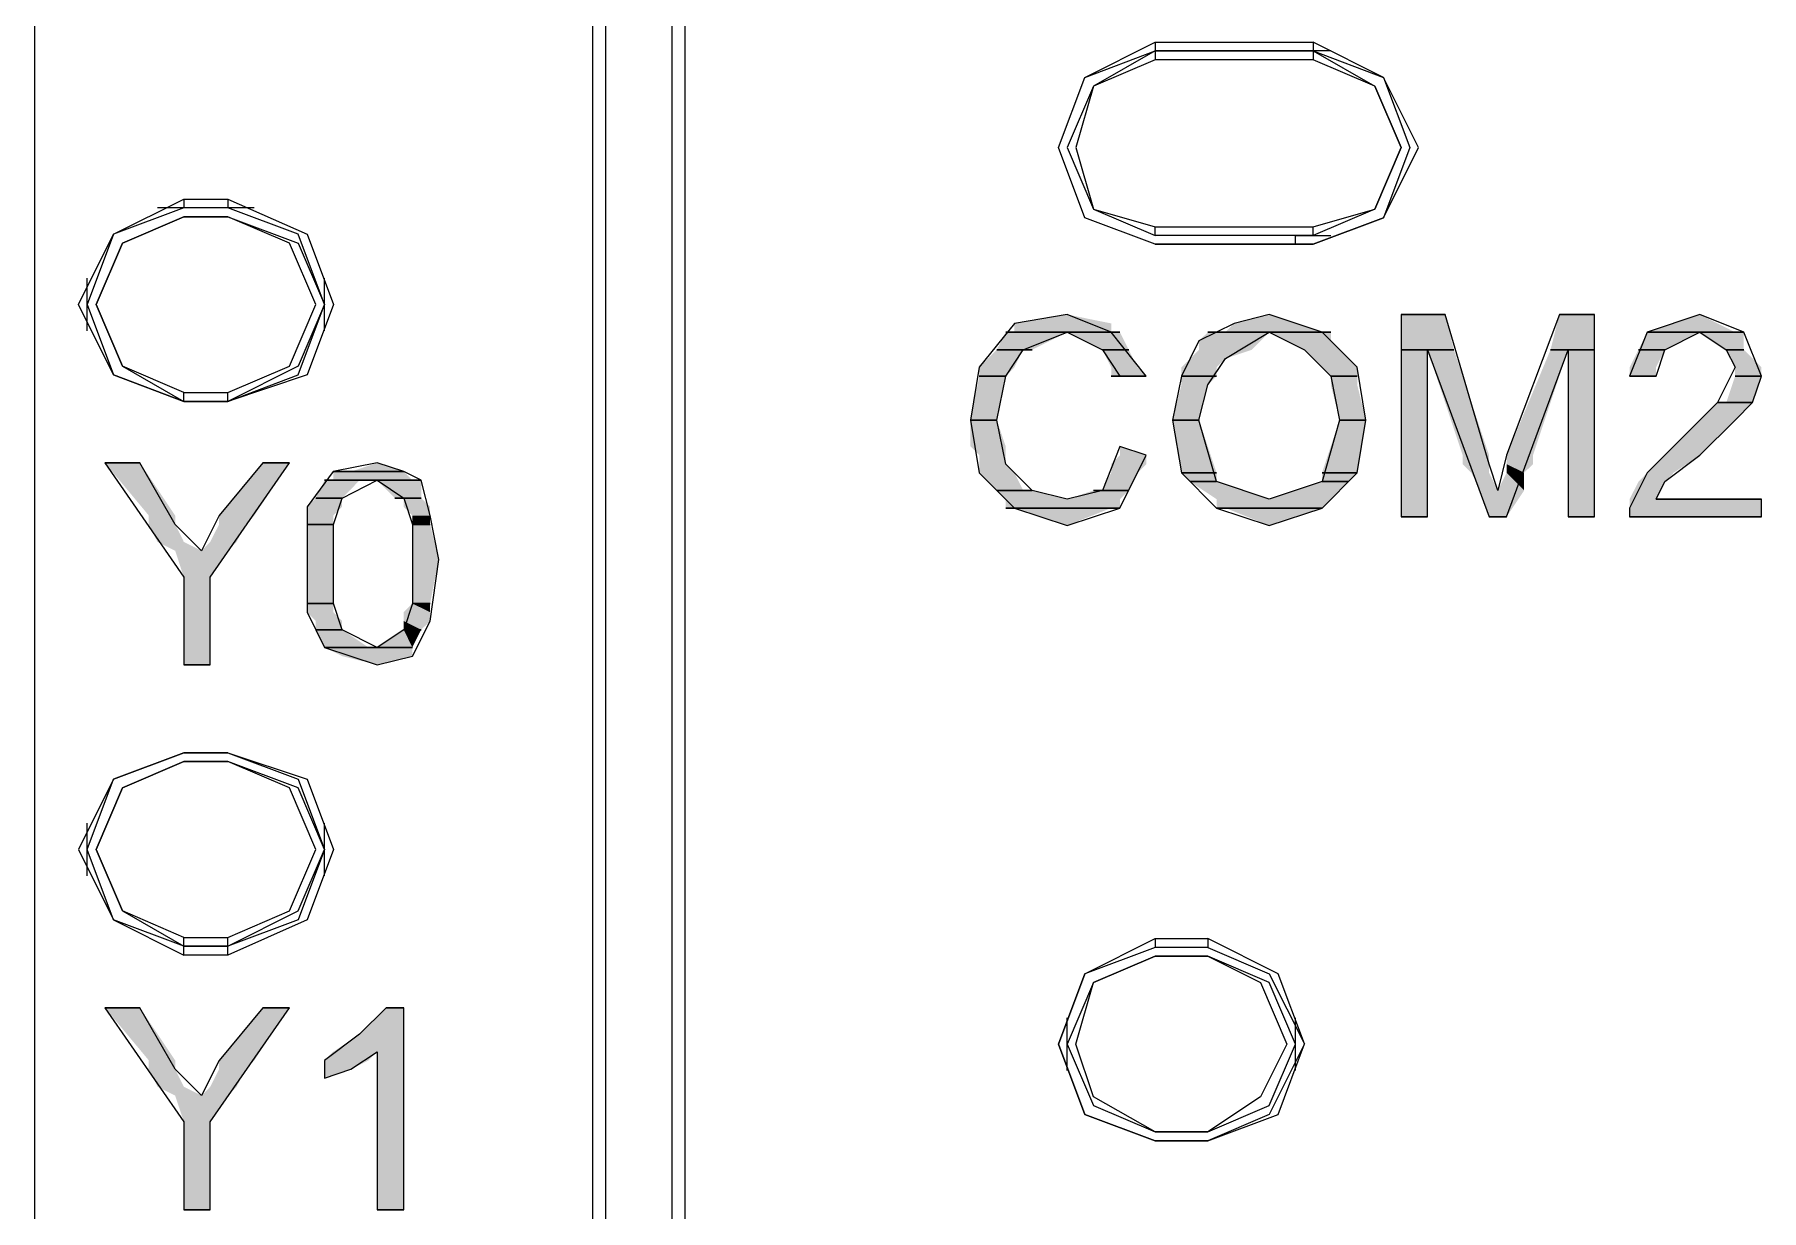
# Model space of a CAD drawing. Header units: millimetres. Extents: x -11 to 1219, y 0 to 1751.
# Drawn here: x 202.51 to 213.65, y 938.31 to 945.89 of the extents above; entities that cross this region are included whole.
import ezdxf

# ---------------------------------------------------------------- set-up
doc = ezdxf.new("R2010")
doc.units = ezdxf.units.MM
doc.header["$LTSCALE"] = 10
doc.layers.add('_MULTI_WIRE', color=9, linetype='CONTINUOUS')
doc.layers.add('PDF_Geometry', color=7, linetype='CONTINUOUS', true_color=0x151d1f)
doc.layers.add('PDF_Solid Fills', color=7, linetype='CONTINUOUS', true_color=0x070809)
doc.layers.get('_MULTI_WIRE').off()

# ---------------------------------------------------------------- blocks, each defined once
blk = doc.blocks.new('DVP-28SWS211R')
at = {"layer": 'PDF_Geometry', "color": 7, "lineweight": 9, "true_color": 0xffffff}
for p, q in [((0, 0), (0, -90.359)), ((45.208, -90.359), (45.208, 0)), ((-0.51, -0.453), (-0.51, -89.906)), ((45.718, -0.453), (45.718, -89.906)), ((41.525, -3.796), (41.525, -36.257)), ((2.663, -18.865), (3.116, -18.638)), ((2.663, -18.865), (3.116, -18.695)), ((3.116, -18.695), (2.719, -18.922)), ((3.116, -18.638), (3.116, -18.695)), ((3.116, -18.638), (4.136, -18.638)), ((3.116, -18.695), (3.116, -18.752)), ((4.136, -18.695), (3.116, -18.695)), ((3.116, -18.695), (4.136, -18.695)), ((4.022, -18.695), (4.022, -18.695)), ((4.249, -18.695), (4.022, -18.695)), ((4.136, -18.638), (4.136, -18.695)), ((4.589, -18.865), (4.136, -18.638)), ((4.136, -18.695), (4.136, -18.752)), ((4.136, -18.695), (4.532, -18.922)), ((4.136, -18.695), (4.589, -18.865)), ((3.116, -18.752), (2.719, -18.922)), ((4.136, -18.752), (3.116, -18.752)), ((4.532, -18.922), (4.136, -18.752)), ((2.493, -19.318), (2.663, -18.865)), ((2.493, -19.318), (2.663, -18.865)), ((2.719, -18.922), (2.549, -19.318)), ((2.719, -18.922), (2.606, -19.318)), ((4.532, -18.922), (4.702, -19.318)), ((4.702, -19.318), (4.532, -18.922)), ((4.589, -18.865), (4.759, -19.318)), ((4.815, -19.318), (4.589, -18.865)), ((2.663, -19.771), (2.493, -19.318)), ((2.663, -19.771), (2.493, -19.318)), ((2.549, -19.318), (2.719, -19.715)), ((2.606, -19.318), (2.719, -19.715)), ((4.702, -19.318), (4.532, -19.715)), ((4.532, -19.715), (4.702, -19.318)), ((4.759, -19.318), (4.589, -19.771)), ((4.589, -19.771), (4.815, -19.318)), ((3.116, -19.941), (2.663, -19.771)), ((3.116, -19.941), (2.663, -19.771)), ((2.719, -19.715), (3.116, -19.885)), ((2.719, -19.715), (3.116, -19.828)), ((4.532, -19.715), (4.136, -19.885)), ((4.136, -19.828), (4.532, -19.715)), ((4.589, -19.771), (4.136, -19.941)), ((4.136, -19.941), (4.589, -19.771)), ((3.116, -19.885), (3.116, -19.828)), ((3.116, -19.828), (4.136, -19.828)), ((4.136, -19.885), (3.116, -19.885)), ((4.022, -19.941), (4.022, -19.885)), ((4.022, -19.885), (4.249, -19.885)), ((4.136, -19.885), (4.136, -19.828)), ((42.035, -20.111), (42.488, -19.885)), ((42.488, -19.885), (42.488, -19.941)), ((42.488, -19.885), (42.772, -19.885)), ((42.772, -19.885), (42.772, -19.941)), ((42.772, -19.885), (43.282, -20.111)), ((3.116, -19.941), (3.116, -19.941)), ((4.136, -19.941), (3.116, -19.941)), ((3.116, -19.941), (4.136, -19.941)), ((4.136, -19.941), (4.136, -19.941)), ((42.488, -19.941), (42.035, -20.111)), ((42.092, -20.168), (42.488, -19.998)), ((42.488, -19.998), (42.092, -20.168)), ((42.942, -19.941), (42.318, -19.941)), ((42.772, -19.941), (42.488, -19.941)), ((42.488, -19.998), (42.488, -19.998)), ((42.488, -19.998), (42.772, -19.998)), ((42.772, -19.998), (42.488, -19.998)), ((43.225, -20.111), (42.772, -19.941)), ((42.772, -19.998), (42.772, -19.998)), ((42.772, -19.998), (43.225, -20.168)), ((43.168, -20.168), (42.772, -19.998)), ((41.809, -20.564), (42.035, -20.111)), ((42.035, -20.111), (41.865, -20.564)), ((43.395, -20.564), (43.225, -20.111)), ((43.282, -20.111), (43.452, -20.564)), ((41.922, -20.564), (42.092, -20.168)), ((42.092, -20.168), (41.922, -20.564)), ((43.338, -20.564), (43.168, -20.168)), ((43.225, -20.168), (43.395, -20.564)), ((2.209, -20.451), (1.983, -20.734)), ((2.549, -20.394), (2.209, -20.451)), ((2.833, -20.508), (2.549, -20.394)), ((3.626, -20.451), (3.399, -20.564)), ((3.852, -20.394), (3.626, -20.451)), ((4.192, -20.508), (3.852, -20.394)), ((4.702, -20.394), (4.985, -20.394)), ((4.985, -20.394), (4.702, -20.394)), ((4.985, -20.394), (4.702, -20.394)), ((4.702, -20.394), (4.702, -21.697)), ((5.269, -21.358), (4.985, -20.394)), ((5.722, -20.394), (5.382, -21.301)), ((5.722, -20.394), (5.948, -20.394)), ((5.948, -20.394), (5.722, -20.394)), ((5.948, -20.394), (5.722, -20.394)), ((5.948, -21.697), (5.948, -20.394)), ((6.628, -20.394), (6.288, -20.508)), ((6.911, -20.508), (6.628, -20.394)), ((41.865, -20.734), (41.865, -20.394)), ((43.395, -20.734), (43.395, -20.394)), ((2.209, -20.508), (2.153, -20.508)), ((2.153, -20.508), (2.889, -20.508)), ((2.889, -20.508), (2.209, -20.508)), ((2.209, -20.508), (2.889, -20.508)), ((2.889, -20.508), (2.209, -20.508)), ((2.266, -20.621), (2.549, -20.508)), ((2.549, -20.508), (2.776, -20.621)), ((3.059, -20.791), (2.833, -20.508)), ((3.399, -20.564), (3.286, -20.791)), ((3.569, -20.508), (3.456, -20.508)), ((3.456, -20.508), (4.249, -20.508)), ((4.249, -20.508), (3.569, -20.508)), ((3.569, -20.508), (4.249, -20.508)), ((4.249, -20.508), (3.569, -20.508)), ((3.569, -20.678), (3.852, -20.508)), ((3.852, -20.508), (4.079, -20.621)), ((4.419, -20.734), (4.192, -20.508)), ((6.288, -20.508), (6.175, -20.791)), ((6.288, -20.508), (6.911, -20.508)), ((6.911, -20.508), (6.288, -20.508)), ((6.288, -20.508), (6.911, -20.508)), ((6.911, -20.508), (6.288, -20.508)), ((6.288, -20.508), (6.911, -20.508)), ((6.911, -20.508), (6.288, -20.508)), ((6.288, -20.508), (6.911, -20.508)), ((6.911, -20.508), (6.288, -20.508)), ((6.402, -20.621), (6.628, -20.508)), ((6.628, -20.508), (6.798, -20.621)), ((7.025, -20.791), (6.911, -20.508)), ((42.035, -21.018), (41.809, -20.564)), ((41.865, -20.564), (42.035, -21.018)), ((42.092, -20.961), (41.922, -20.564)), ((41.922, -20.564), (42.092, -20.961)), ((43.168, -20.961), (43.338, -20.564)), ((43.395, -20.564), (43.225, -20.961)), ((43.225, -21.018), (43.395, -20.564)), ((43.452, -20.564), (43.282, -21.018)), ((2.096, -20.621), (2.266, -20.621)), ((2.266, -20.621), (2.096, -20.621)), ((2.096, -20.621), (2.323, -20.621)), ((2.266, -20.621), (2.096, -20.621)), ((2.153, -20.791), (2.266, -20.621)), ((2.323, -20.621), (2.266, -20.621)), ((2.776, -20.621), (2.946, -20.621)), ((2.946, -20.621), (2.776, -20.621)), ((2.776, -20.621), (2.946, -20.621)), ((2.946, -20.621), (2.776, -20.621)), ((2.776, -20.621), (2.889, -20.791)), ((3.456, -20.848), (3.569, -20.678)), ((4.079, -20.621), (4.249, -20.791)), ((4.702, -20.621), (4.872, -20.621)), ((4.872, -20.621), (4.702, -20.621)), ((4.702, -20.621), (4.872, -20.621)), ((4.872, -20.621), (4.702, -20.621)), ((4.872, -20.621), (5.042, -20.621)), ((5.042, -20.621), (4.872, -20.621)), ((4.872, -20.621), (5.042, -20.621)), ((5.042, -20.621), (4.872, -20.621)), ((4.872, -21.697), (4.872, -20.621)), ((4.872, -20.621), (5.269, -21.697)), ((5.382, -21.697), (5.778, -20.621)), ((5.665, -20.621), (5.948, -20.621)), ((5.948, -20.621), (5.665, -20.621)), ((5.665, -20.621), (5.948, -20.621)), ((5.948, -20.621), (5.665, -20.621)), ((5.778, -20.621), (5.778, -21.697)), ((6.232, -20.621), (6.402, -20.621)), ((6.402, -20.621), (6.232, -20.621)), ((6.232, -20.621), (6.402, -20.621)), ((6.402, -20.621), (6.232, -20.621)), ((6.345, -20.791), (6.402, -20.621)), ((6.798, -20.621), (6.911, -20.621)), ((6.911, -20.621), (6.798, -20.621)), ((6.798, -20.621), (6.911, -20.621)), ((6.911, -20.621), (6.798, -20.621)), ((6.798, -20.621), (6.855, -20.734)), ((1.983, -20.734), (1.926, -21.074)), ((1.983, -20.791), (2.153, -20.791)), ((2.153, -20.791), (1.983, -20.791)), ((1.983, -20.791), (2.153, -20.791)), ((2.153, -20.791), (1.983, -20.791)), ((1.983, -20.791), (2.153, -20.791)), ((2.153, -20.791), (1.983, -20.791)), ((1.983, -20.791), (2.153, -20.791)), ((2.153, -20.791), (1.983, -20.791)), ((2.096, -21.074), (2.153, -20.791)), ((2.833, -20.791), (2.889, -20.791)), ((2.889, -20.791), (2.833, -20.791)), ((2.833, -20.791), (3.059, -20.791)), ((2.889, -20.791), (2.833, -20.791)), ((3.059, -20.791), (2.889, -20.791)), ((2.889, -20.791), (2.889, -20.791)), ((2.889, -20.791), (2.889, -20.791)), ((2.889, -20.791), (3.059, -20.791)), ((3.286, -20.791), (3.229, -21.074)), ((3.286, -20.791), (3.512, -20.791)), ((3.512, -20.791), (3.286, -20.791)), ((3.286, -20.791), (3.512, -20.791)), ((3.512, -20.791), (3.286, -20.791)), ((4.249, -20.791), (4.419, -20.791)), ((4.419, -20.791), (4.249, -20.791)), ((4.249, -20.791), (4.419, -20.791)), ((4.419, -20.791), (4.249, -20.791)), ((4.249, -20.791), (4.305, -21.074)), ((4.475, -21.074), (4.419, -20.734)), ((6.175, -20.791), (6.345, -20.791)), ((6.345, -20.791), (6.175, -20.791)), ((6.175, -20.791), (6.345, -20.791)), ((6.345, -20.791), (6.175, -20.791)), ((6.175, -20.791), (6.345, -20.791)), ((6.345, -20.791), (6.175, -20.791)), ((6.175, -20.791), (6.345, -20.791)), ((6.855, -20.734), (6.741, -20.961)), ((6.855, -20.791), (7.025, -20.791)), ((7.025, -20.791), (6.855, -20.791)), ((6.855, -20.791), (7.025, -20.791)), ((7.025, -20.791), (6.855, -20.791)), ((6.855, -20.791), (7.025, -20.791)), ((7.025, -20.791), (6.855, -20.791)), ((6.855, -20.791), (7.025, -20.791)), ((7.025, -20.791), (6.855, -20.791)), ((6.968, -20.961), (7.025, -20.791)), ((3.399, -21.074), (3.456, -20.848)), ((6.741, -20.961), (6.458, -21.244)), ((6.798, -20.961), (6.741, -20.961)), ((6.741, -20.961), (6.968, -20.961)), ((6.968, -20.961), (6.798, -20.961)), ((6.798, -20.961), (6.968, -20.961)), ((6.968, -20.961), (6.798, -20.961)), ((6.855, -21.074), (6.968, -20.961)), ((42.488, -21.188), (42.035, -21.018)), ((42.035, -21.018), (42.488, -21.188)), ((42.488, -21.131), (42.092, -20.961)), ((42.092, -20.961), (42.488, -21.188)), ((43.225, -20.961), (42.772, -21.188)), ((42.772, -21.131), (43.168, -20.961)), ((43.282, -21.018), (42.772, -21.188)), ((42.772, -21.188), (43.225, -21.018)), ((1.926, -21.074), (2.096, -21.074)), ((2.096, -21.074), (1.926, -21.074)), ((1.926, -21.074), (2.096, -21.074)), ((2.096, -21.074), (1.926, -21.074)), ((1.926, -21.074), (1.983, -21.414)), ((2.153, -21.358), (2.096, -21.074)), ((3.229, -21.074), (3.399, -21.074)), ((3.399, -21.074), (3.229, -21.074)), ((3.229, -21.074), (3.399, -21.074)), ((3.399, -21.074), (3.229, -21.074)), ((3.229, -21.074), (3.399, -21.074)), ((3.399, -21.074), (3.229, -21.074)), ((3.229, -21.074), (3.399, -21.074)), ((3.399, -21.074), (3.229, -21.074)), ((3.229, -21.074), (3.399, -21.074)), ((3.399, -21.074), (3.229, -21.074)), ((3.229, -21.074), (3.399, -21.074)), ((3.399, -21.074), (3.229, -21.074)), ((3.229, -21.074), (3.286, -21.414)), ((3.512, -21.471), (3.399, -21.074)), ((4.305, -21.074), (4.192, -21.471)), ((4.305, -21.074), (4.475, -21.074)), ((4.475, -21.074), (4.305, -21.074)), ((4.305, -21.074), (4.475, -21.074)), ((4.475, -21.074), (4.305, -21.074)), ((4.305, -21.074), (4.475, -21.074)), ((4.475, -21.074), (4.305, -21.074)), ((4.305, -21.074), (4.475, -21.074)), ((4.475, -21.074), (4.305, -21.074)), ((4.305, -21.074), (4.475, -21.074)), ((4.475, -21.074), (4.305, -21.074)), ((4.305, -21.074), (4.475, -21.074)), ((4.475, -21.074), (4.305, -21.074)), ((4.419, -21.414), (4.475, -21.074)), ((6.628, -21.301), (6.855, -21.074)), ((42.488, -21.188), (42.488, -21.131)), ((42.488, -21.131), (42.772, -21.131)), ((42.772, -21.188), (42.772, -21.131)), ((2.889, -21.244), (2.776, -21.528)), ((3.059, -21.301), (2.889, -21.244)), ((6.458, -21.244), (6.288, -21.414)), ((42.772, -21.188), (42.488, -21.188)), ((42.488, -21.188), (42.772, -21.188)), ((42.772, -21.188), (42.488, -21.188)), ((42.488, -21.188), (42.488, -21.188)), ((42.772, -21.188), (42.772, -21.188)), ((2.323, -21.528), (2.153, -21.358)), ((2.889, -21.641), (3.059, -21.301)), ((5.325, -21.528), (5.269, -21.358)), ((5.382, -21.301), (5.325, -21.528)), ((6.402, -21.471), (6.628, -21.301)), ((1.983, -21.414), (2.209, -21.641)), ((3.286, -21.414), (3.512, -21.414)), ((3.512, -21.414), (3.286, -21.414)), ((3.286, -21.414), (3.512, -21.414)), ((3.512, -21.414), (3.286, -21.414)), ((3.286, -21.414), (3.512, -21.641)), ((3.342, -21.471), (3.512, -21.471)), ((3.512, -21.471), (3.342, -21.471)), ((3.342, -21.471), (3.512, -21.471)), ((3.512, -21.471), (3.342, -21.471)), ((3.852, -21.584), (3.512, -21.471)), ((4.192, -21.471), (3.852, -21.584)), ((4.192, -21.414), (4.419, -21.414)), ((4.419, -21.414), (4.192, -21.414)), ((4.192, -21.414), (4.419, -21.414)), ((4.419, -21.414), (4.192, -21.414)), ((4.192, -21.641), (4.419, -21.414)), ((4.192, -21.471), (4.362, -21.471)), ((4.362, -21.471), (4.192, -21.471)), ((4.192, -21.471), (4.362, -21.471)), ((4.362, -21.471), (4.192, -21.471)), ((6.288, -21.414), (6.175, -21.641)), ((6.345, -21.584), (6.402, -21.471)), ((2.096, -21.528), (2.323, -21.528)), ((2.323, -21.528), (2.096, -21.528)), ((2.096, -21.528), (2.323, -21.528)), ((2.323, -21.528), (2.096, -21.528)), ((2.549, -21.584), (2.323, -21.528)), ((2.776, -21.528), (2.549, -21.584)), ((2.776, -21.528), (2.719, -21.528)), ((2.719, -21.528), (2.946, -21.528)), ((2.946, -21.528), (2.776, -21.528)), ((2.776, -21.528), (2.946, -21.528)), ((2.946, -21.528), (2.776, -21.528)), ((6.345, -21.584), (7.025, -21.584)), ((7.025, -21.584), (6.345, -21.584)), ((7.025, -21.584), (6.345, -21.584)), ((7.025, -21.697), (7.025, -21.584)), ((41.979, -21.584), (42.205, -21.584)), ((42.205, -21.584), (41.979, -21.584)), ((42.205, -21.584), (41.979, -21.584)), ((41.979, -21.584), (42.488, -22.321)), ((42.432, -21.981), (42.205, -21.584)), ((42.658, -22.321), (43.168, -21.584)), ((42.998, -21.584), (42.715, -21.924)), ((42.998, -21.584), (43.168, -21.584)), ((43.168, -21.584), (42.998, -21.584)), ((43.168, -21.584), (42.998, -21.584)), ((43.735, -21.584), (43.451, -21.641)), ((43.905, -21.641), (43.735, -21.584)), ((2.153, -21.641), (2.833, -21.641)), ((2.833, -21.641), (2.153, -21.641)), ((2.153, -21.641), (2.889, -21.641)), ((2.833, -21.641), (2.153, -21.641)), ((2.209, -21.641), (2.549, -21.754)), ((2.549, -21.754), (2.889, -21.641)), ((2.889, -21.641), (2.833, -21.641)), ((3.512, -21.641), (4.192, -21.641)), ((4.192, -21.641), (3.512, -21.641)), ((3.512, -21.641), (4.192, -21.641)), ((4.192, -21.641), (3.512, -21.641)), ((3.512, -21.641), (3.852, -21.754)), ((3.852, -21.754), (4.192, -21.641)), ((4.702, -21.697), (4.872, -21.697)), ((4.872, -21.697), (4.702, -21.697)), ((4.702, -21.697), (4.872, -21.697)), ((5.269, -21.697), (5.382, -21.697)), ((5.382, -21.697), (5.269, -21.697)), ((5.269, -21.697), (5.382, -21.697)), ((5.778, -21.697), (5.948, -21.697)), ((5.948, -21.697), (5.778, -21.697)), ((5.778, -21.697), (5.948, -21.697)), ((6.175, -21.641), (6.175, -21.697)), ((6.175, -21.697), (7.025, -21.697)), ((7.025, -21.697), (6.175, -21.697)), ((6.175, -21.697), (7.025, -21.697)), ((43.451, -21.641), (43.282, -21.867)), ((43.451, -21.697), (43.395, -21.697)), ((43.395, -21.697), (43.621, -21.697)), ((43.621, -21.697), (43.451, -21.697)), ((43.451, -21.697), (43.735, -21.697)), ((43.621, -21.697), (43.451, -21.697)), ((43.565, -21.641), (43.452, -21.641)), ((43.452, -21.641), (43.905, -21.641)), ((43.508, -21.811), (43.735, -21.697)), ((43.905, -21.641), (43.565, -21.641)), ((43.565, -21.641), (43.905, -21.641)), ((43.905, -21.641), (43.565, -21.641)), ((43.735, -21.697), (43.621, -21.697)), ((43.735, -21.697), (44.018, -21.697)), ((44.018, -21.697), (43.735, -21.697)), ((43.735, -21.697), (44.018, -21.697)), ((44.018, -21.697), (43.735, -21.697)), ((43.735, -21.697), (43.905, -21.811)), ((44.018, -21.697), (43.905, -21.641)), ((44.075, -21.924), (44.018, -21.697)), ((43.338, -21.811), (43.508, -21.811)), ((43.508, -21.811), (43.338, -21.811)), ((43.338, -21.811), (43.508, -21.811)), ((43.508, -21.811), (43.338, -21.811)), ((43.452, -21.981), (43.508, -21.811)), ((43.848, -21.811), (44.018, -21.811)), ((44.018, -21.811), (43.848, -21.811)), ((43.848, -21.811), (44.018, -21.811)), ((44.018, -21.811), (43.848, -21.811)), ((43.905, -21.811), (43.961, -21.981)), ((42.715, -21.924), (42.602, -22.151)), ((43.282, -21.867), (43.282, -22.207)), ((44.131, -22.207), (44.075, -21.924)), ((42.602, -22.151), (42.432, -21.981)), ((43.282, -21.981), (43.451, -21.981)), ((43.451, -21.981), (43.282, -21.981)), ((43.282, -21.981), (43.451, -21.981)), ((43.451, -21.981), (43.282, -21.981)), ((43.452, -22.207), (43.452, -21.981)), ((43.961, -21.981), (44.075, -21.981)), ((44.075, -21.981), (43.961, -21.981)), ((43.961, -21.981), (44.075, -21.981)), ((44.075, -21.981), (43.961, -21.981)), ((43.961, -21.981), (43.961, -22.207)), ((43.282, -22.207), (43.282, -22.547)), ((43.452, -22.491), (43.452, -22.207)), ((43.961, -22.207), (43.961, -22.491)), ((44.075, -22.604), (44.131, -22.207)), ((42.488, -22.321), (42.488, -22.887)), ((42.658, -22.887), (42.658, -22.321)), ((43.282, -22.491), (43.451, -22.491)), ((43.451, -22.491), (43.282, -22.491)), ((43.282, -22.491), (43.451, -22.491)), ((43.451, -22.491), (43.282, -22.491)), ((43.282, -22.547), (43.395, -22.774)), ((43.508, -22.661), (43.452, -22.491)), ((43.961, -22.491), (43.905, -22.661)), ((43.961, -22.491), (44.075, -22.491)), ((44.075, -22.491), (43.961, -22.491)), ((43.961, -22.491), (44.075, -22.491)), ((44.075, -22.491), (43.961, -22.491)), ((43.338, -22.66), (43.508, -22.66)), ((43.508, -22.66), (43.338, -22.66)), ((43.338, -22.66), (43.508, -22.66)), ((43.508, -22.66), (43.338, -22.66)), ((43.735, -22.774), (43.508, -22.661)), ((43.905, -22.661), (43.735, -22.774)), ((43.905, -22.66), (44.018, -22.66)), ((44.018, -22.66), (43.905, -22.66)), ((43.905, -22.66), (44.018, -22.66)), ((44.018, -22.66), (43.905, -22.66)), ((43.961, -22.83), (44.075, -22.604)), ((43.395, -22.774), (43.735, -22.774)), ((43.735, -22.774), (43.395, -22.774)), ((43.395, -22.774), (43.735, -22.774)), ((43.735, -22.774), (43.395, -22.774)), ((43.395, -22.774), (43.735, -22.887)), ((43.735, -22.774), (43.961, -22.774)), ((43.961, -22.774), (43.735, -22.774)), ((43.735, -22.774), (43.961, -22.774)), ((43.961, -22.774), (43.735, -22.774)), ((42.488, -22.887), (42.658, -22.887)), ((42.658, -22.887), (42.488, -22.887)), ((42.488, -22.887), (42.658, -22.887)), ((43.735, -22.887), (43.961, -22.83)), ((42.035, -23.624), (42.488, -23.454)), ((42.488, -23.454), (42.035, -23.624)), ((42.488, -23.454), (42.488, -23.454)), ((42.488, -23.454), (42.772, -23.454)), ((42.772, -23.454), (42.488, -23.454)), ((42.772, -23.454), (42.772, -23.454)), ((42.772, -23.454), (43.225, -23.624)), ((42.772, -23.454), (43.282, -23.624)), ((42.092, -23.68), (42.488, -23.51)), ((42.488, -23.51), (42.092, -23.68)), ((42.488, -23.51), (42.488, -23.51)), ((42.488, -23.51), (42.772, -23.51)), ((42.772, -23.51), (42.488, -23.51)), ((42.772, -23.51), (42.772, -23.51)), ((43.225, -23.68), (42.772, -23.51)), ((43.168, -23.68), (42.772, -23.51)), ((42.035, -23.624), (41.809, -24.077)), ((41.865, -24.077), (42.035, -23.624)), ((41.922, -24.077), (42.092, -23.68)), ((42.092, -23.68), (41.922, -24.077)), ((43.338, -24.077), (43.168, -23.68)), ((43.225, -23.624), (43.395, -24.077)), ((43.395, -24.077), (43.225, -23.68)), ((43.282, -23.624), (43.452, -24.077)), ((41.865, -24.247), (41.865, -23.907)), ((43.395, -24.247), (43.395, -23.907)), ((41.809, -24.077), (42.035, -24.53)), ((42.035, -24.53), (41.865, -24.077)), ((42.092, -24.473), (41.922, -24.077)), ((41.922, -24.077), (42.092, -24.473)), ((43.168, -24.473), (43.338, -24.077)), ((43.395, -24.077), (43.225, -24.53)), ((43.225, -24.473), (43.395, -24.077)), ((43.452, -24.077), (43.282, -24.53)), ((2.663, -24.643), (3.116, -24.417)), ((3.116, -24.473), (2.663, -24.643)), ((3.116, -24.417), (3.116, -24.473)), ((3.116, -24.417), (3.456, -24.417)), ((3.456, -24.473), (3.116, -24.473)), ((3.456, -24.417), (3.456, -24.473)), ((3.909, -24.643), (3.456, -24.417)), ((3.456, -24.473), (3.852, -24.643)), ((42.488, -24.643), (42.092, -24.473)), ((42.092, -24.473), (42.488, -24.7)), ((42.772, -24.7), (43.225, -24.473)), ((42.772, -24.643), (43.168, -24.473)), ((2.719, -24.7), (3.116, -24.53)), ((3.116, -24.53), (2.719, -24.7)), ((3.116, -24.53), (3.116, -24.53)), ((3.116, -24.53), (3.456, -24.53)), ((3.456, -24.53), (3.116, -24.53)), ((3.456, -24.53), (3.456, -24.53)), ((3.456, -24.53), (3.796, -24.7)), ((3.852, -24.7), (3.456, -24.53)), ((42.488, -24.7), (42.035, -24.53)), ((42.035, -24.53), (42.488, -24.757)), ((43.225, -24.53), (42.772, -24.7)), ((43.282, -24.53), (42.772, -24.757)), ((2.493, -25.097), (2.663, -24.643)), ((2.663, -24.643), (2.493, -25.097)), ((2.719, -24.7), (2.549, -25.097)), ((2.606, -25.097), (2.719, -24.7)), ((3.796, -24.7), (3.966, -25.097)), ((3.852, -24.643), (4.079, -25.096)), ((4.022, -25.097), (3.852, -24.7)), ((4.079, -25.096), (3.909, -24.643)), ((42.488, -24.7), (42.488, -24.643)), ((42.488, -24.643), (42.772, -24.643)), ((42.488, -24.7), (42.772, -24.7)), ((42.772, -24.7), (42.488, -24.7)), ((42.488, -24.757), (42.488, -24.7)), ((42.772, -24.7), (42.772, -24.643)), ((42.772, -24.757), (42.772, -24.7)), ((42.772, -24.757), (42.488, -24.757)), ((2.549, -25.266), (2.549, -24.927)), ((4.022, -25.266), (4.022, -24.927)), ((2.663, -25.55), (2.493, -25.097)), ((2.493, -25.097), (2.663, -25.55)), ((2.549, -25.097), (2.719, -25.493)), ((2.719, -25.436), (2.606, -25.097)), ((3.966, -25.097), (3.796, -25.436)), ((4.079, -25.096), (3.852, -25.55)), ((3.852, -25.493), (4.022, -25.097)), ((3.909, -25.55), (4.079, -25.096)), ((41.979, -25.097), (42.205, -25.097)), ((42.205, -25.097), (41.979, -25.097)), ((42.205, -25.097), (41.979, -25.097)), ((41.979, -25.097), (42.488, -25.833)), ((42.432, -25.493), (42.205, -25.097)), ((42.658, -25.833), (43.168, -25.097)), ((42.998, -25.097), (42.715, -25.436)), ((42.998, -25.097), (43.168, -25.097)), ((43.168, -25.097), (42.998, -25.097)), ((43.168, -25.097), (42.998, -25.097)), ((43.791, -25.097), (43.621, -25.266)), ((43.791, -25.097), (43.905, -25.097)), ((43.905, -25.097), (43.791, -25.097)), ((43.905, -25.097), (43.791, -25.097)), ((43.905, -26.399), (43.905, -25.097)), ((43.621, -25.266), (43.395, -25.436)), ((43.565, -25.493), (43.735, -25.38)), ((43.735, -25.38), (43.735, -26.399)), ((3.116, -25.663), (2.719, -25.436)), ((3.796, -25.436), (3.456, -25.663)), ((42.715, -25.436), (42.602, -25.663)), ((43.395, -25.436), (43.395, -25.55)), ((3.116, -25.72), (2.663, -25.55)), ((2.663, -25.55), (3.116, -25.72)), ((2.719, -25.493), (3.116, -25.663)), ((3.456, -25.663), (3.852, -25.493)), ((3.852, -25.55), (3.456, -25.72)), ((3.456, -25.72), (3.909, -25.55)), ((42.602, -25.663), (42.432, -25.493)), ((43.395, -25.55), (43.565, -25.493)), ((3.116, -25.663), (3.116, -25.663)), ((3.456, -25.663), (3.116, -25.663)), ((3.116, -25.663), (3.456, -25.663)), ((3.456, -25.663), (3.456, -25.663)), ((3.116, -25.72), (3.116, -25.72)), ((3.456, -25.72), (3.116, -25.72)), ((3.116, -25.72), (3.456, -25.72)), ((3.456, -25.72), (3.456, -25.72)), ((42.488, -25.833), (42.488, -26.399)), ((42.658, -26.399), (42.658, -25.833)), ((42.488, -26.399), (42.658, -26.399)), ((42.658, -26.399), (42.488, -26.399)), ((42.488, -26.399), (42.658, -26.399)), ((43.735, -26.399), (43.905, -26.399)), ((43.905, -26.399), (43.735, -26.399)), ((43.735, -26.399), (43.905, -26.399))]:
    blk.add_line(p, q, dxfattribs=at)
at = {"layer": 'PDF_Solid Fills', "color": 7, "lineweight": 9, "true_color": 0xffffff, "transparency": 33554559}
for points in [[(2.549, -20.394), (2.209, -20.451), (2.833, -20.451)], [(2.209, -20.451), (2.209, -20.508), (2.833, -20.508)], [(2.209, -20.451), (2.833, -20.451), (2.833, -20.508)], [(3.626, -20.451), (3.569, -20.508), (4.192, -20.508)], [(3.852, -20.394), (3.626, -20.451), (4.022, -20.451)], [(3.626, -20.451), (4.022, -20.451), (4.192, -20.508)], [(4.702, -20.394), (4.702, -20.621), (5.042, -20.621)], [(4.702, -20.394), (4.985, -20.394), (5.042, -20.621)], [(5.722, -20.394), (5.665, -20.621), (5.948, -20.621)], [(5.722, -20.394), (5.948, -20.394), (5.948, -20.621)], [(6.628, -20.394), (6.288, -20.508), (6.855, -20.508)], [(2.153, -20.508), (2.096, -20.621), (2.323, -20.621)], [(2.153, -20.508), (2.549, -20.508), (2.323, -20.621)], [(2.549, -20.508), (2.776, -20.621), (2.946, -20.621)], [(2.549, -20.508), (2.889, -20.508), (2.946, -20.621)], [(3.456, -20.508), (3.399, -20.564), (3.796, -20.564)], [(3.399, -20.564), (3.399, -20.621), (3.739, -20.621)], [(3.399, -20.564), (3.796, -20.564), (3.739, -20.621)], [(3.456, -20.508), (3.852, -20.508), (3.796, -20.564)], [(3.852, -20.508), (3.966, -20.564), (4.249, -20.564)], [(3.852, -20.508), (4.249, -20.508), (4.249, -20.564)], [(3.966, -20.564), (4.079, -20.621), (4.305, -20.621)], [(3.966, -20.564), (4.249, -20.564), (4.305, -20.621)], [(6.288, -20.508), (6.232, -20.621), (6.402, -20.621)], [(6.288, -20.508), (6.628, -20.508), (6.402, -20.621)], [(6.628, -20.508), (6.798, -20.621), (6.911, -20.621)], [(6.628, -20.508), (6.911, -20.508), (6.911, -20.621)], [(2.096, -20.621), (1.983, -20.734), (2.209, -20.734)], [(2.096, -20.621), (2.266, -20.621), (2.209, -20.734)], [(2.776, -20.621), (2.833, -20.734), (3.003, -20.734)], [(2.776, -20.621), (2.946, -20.621), (3.003, -20.734)], [(3.342, -20.678), (3.286, -20.734), (3.512, -20.734)], [(3.399, -20.621), (3.342, -20.678), (3.569, -20.678)], [(3.342, -20.678), (3.569, -20.678), (3.512, -20.734)], [(3.399, -20.621), (3.739, -20.621), (3.569, -20.678)], [(4.079, -20.621), (4.136, -20.678), (4.362, -20.678)], [(4.079, -20.621), (4.305, -20.621), (4.362, -20.678)], [(4.136, -20.678), (4.192, -20.734), (4.419, -20.734)], [(4.136, -20.678), (4.362, -20.678), (4.419, -20.734)], [(4.702, -20.621), (4.702, -21.301), (4.872, -21.301)], [(4.702, -20.621), (4.872, -20.621), (4.872, -21.301)], [(4.872, -20.621), (5.099, -21.301), (5.269, -21.301)], [(4.872, -20.621), (5.042, -20.621), (5.269, -21.301)], [(5.665, -20.621), (5.382, -21.301), (5.552, -21.301)], [(5.665, -20.621), (5.778, -20.621), (5.552, -21.301)], [(5.778, -20.621), (5.778, -21.301), (5.948, -21.301)], [(5.778, -20.621), (5.948, -20.621), (5.948, -21.301)], [(6.232, -20.621), (6.175, -20.734), (6.345, -20.734)], [(6.232, -20.621), (6.402, -20.621), (6.345, -20.734)], [(6.798, -20.621), (6.855, -20.734), (7.025, -20.734)], [(6.798, -20.621), (6.911, -20.621), (7.025, -20.734)], [(1.983, -20.791), (1.926, -21.074), (2.096, -21.074)], [(1.983, -20.734), (1.983, -20.791), (2.153, -20.791)], [(1.983, -20.734), (2.209, -20.734), (2.153, -20.791)], [(1.983, -20.791), (2.153, -20.791), (2.096, -21.074)], [(2.833, -20.734), (2.833, -20.791), (3.059, -20.791)], [(2.833, -20.734), (3.003, -20.734), (3.059, -20.791)], [(3.286, -20.734), (3.286, -20.791), (3.512, -20.791)], [(3.286, -20.734), (3.512, -20.734), (3.512, -20.791)], [(3.286, -20.791), (3.286, -20.848), (3.456, -20.848)], [(3.286, -20.791), (3.512, -20.791), (3.456, -20.848)], [(4.192, -20.734), (4.249, -20.791), (4.419, -20.791)], [(4.192, -20.734), (4.419, -20.734), (4.419, -20.791)], [(4.249, -20.791), (4.249, -20.848), (4.419, -20.848)], [(4.249, -20.791), (4.419, -20.791), (4.419, -20.848)], [(6.175, -20.734), (6.175, -20.791), (6.345, -20.791)], [(6.175, -20.734), (6.345, -20.734), (6.345, -20.791)], [(6.855, -20.791), (6.798, -20.961), (6.968, -20.961)], [(6.855, -20.734), (6.855, -20.791), (7.025, -20.791)], [(6.855, -20.734), (7.025, -20.734), (7.025, -20.791)], [(6.855, -20.791), (7.025, -20.791), (6.968, -20.961)], [(3.286, -20.848), (3.229, -21.074), (3.399, -21.074)], [(3.286, -20.848), (3.456, -20.848), (3.399, -21.074)], [(4.249, -20.848), (4.305, -21.074), (4.475, -21.074)], [(4.249, -20.848), (4.419, -20.848), (4.475, -21.074)], [(6.741, -20.961), (6.628, -21.074), (6.855, -21.074)], [(6.741, -20.961), (6.968, -20.961), (6.855, -21.074)], [(1.926, -21.074), (1.926, -21.244), (2.153, -21.244)], [(1.926, -21.074), (2.096, -21.074), (2.153, -21.244)], [(3.229, -21.074), (3.286, -21.414), (3.512, -21.414)], [(3.229, -21.074), (3.399, -21.074), (3.512, -21.414)], [(4.305, -21.074), (4.192, -21.414), (4.419, -21.414)], [(4.305, -21.074), (4.475, -21.074), (4.419, -21.414)], [(6.628, -21.074), (6.458, -21.244), (6.685, -21.244)], [(6.628, -21.074), (6.855, -21.074), (6.685, -21.244)], [(1.926, -21.244), (1.983, -21.301), (2.153, -21.301)], [(1.926, -21.244), (2.153, -21.244), (2.153, -21.301)], [(2.889, -21.244), (2.889, -21.301), (3.059, -21.301)], [(6.458, -21.244), (6.402, -21.301), (6.628, -21.301)], [(6.458, -21.244), (6.685, -21.244), (6.628, -21.301)], [(1.983, -21.301), (1.983, -21.358), (2.153, -21.358)], [(1.983, -21.301), (2.153, -21.301), (2.153, -21.358)], [(1.983, -21.358), (1.983, -21.414), (2.209, -21.414)], [(1.983, -21.358), (2.153, -21.358), (2.209, -21.414)], [(2.889, -21.301), (2.833, -21.358), (3.059, -21.358)], [(2.833, -21.358), (2.833, -21.414), (3.003, -21.414)], [(2.833, -21.358), (3.059, -21.358), (3.003, -21.414)], [(2.889, -21.301), (3.059, -21.301), (3.059, -21.358)], [(4.702, -21.301), (4.702, -21.358), (4.872, -21.358)], [(4.702, -21.301), (4.872, -21.301), (4.872, -21.358)], [(4.702, -21.358), (4.702, -21.414), (4.872, -21.414)], [(4.702, -21.358), (4.872, -21.358), (4.872, -21.414)], [(5.099, -21.301), (5.099, -21.358), (5.269, -21.358)], [(5.099, -21.301), (5.269, -21.301), (5.269, -21.358)], [(5.099, -21.358), (5.155, -21.414), (5.269, -21.414)], [(5.099, -21.358), (5.269, -21.358), (5.269, -21.414)], [(5.382, -21.301), (5.382, -21.358), (5.552, -21.358)], [(5.382, -21.301), (5.552, -21.301), (5.552, -21.358)], [(5.382, -21.358), (5.382, -21.414), (5.495, -21.414)], [(5.382, -21.358), (5.552, -21.358), (5.495, -21.414)], [(5.778, -21.301), (5.778, -21.358), (5.948, -21.358)], [(5.778, -21.301), (5.948, -21.301), (5.948, -21.358)], [(5.778, -21.358), (5.778, -21.414), (5.948, -21.414)], [(5.778, -21.358), (5.948, -21.358), (5.948, -21.414)], [(6.402, -21.301), (6.288, -21.414), (6.458, -21.414)], [(6.402, -21.301), (6.628, -21.301), (6.458, -21.414)], [(1.983, -21.414), (2.096, -21.528), (2.266, -21.528)], [(1.983, -21.414), (2.209, -21.414), (2.266, -21.528)], [(2.833, -21.414), (2.776, -21.528), (2.946, -21.528)], [(2.833, -21.414), (3.003, -21.414), (2.946, -21.528)], [(3.286, -21.414), (3.342, -21.471), (3.512, -21.471)], [(3.286, -21.414), (3.512, -21.414), (3.512, -21.471)], [(3.342, -21.471), (3.512, -21.584), (3.852, -21.584)], [(3.342, -21.471), (3.512, -21.471), (3.852, -21.584)], [(4.192, -21.471), (3.852, -21.584), (4.249, -21.584)], [(4.192, -21.414), (4.192, -21.471), (4.362, -21.471)], [(4.192, -21.414), (4.419, -21.414), (4.362, -21.471)], [(4.192, -21.471), (4.362, -21.471), (4.249, -21.584)], [(4.702, -21.414), (4.702, -21.528), (4.872, -21.528)], [(4.702, -21.414), (4.872, -21.414), (4.872, -21.528)], [(5.155, -21.414), (5.212, -21.528), (5.325, -21.528)], [(5.155, -21.414), (5.269, -21.414), (5.325, -21.528)], [(5.382, -21.414), (5.325, -21.528), (5.495, -21.528)], [(5.382, -21.414), (5.495, -21.414), (5.495, -21.528)], [(5.778, -21.414), (5.778, -21.528), (5.948, -21.528)], [(5.778, -21.414), (5.948, -21.414), (5.948, -21.528)], [(6.232, -21.471), (6.175, -21.584), (6.345, -21.584)], [(6.288, -21.414), (6.232, -21.471), (6.402, -21.471)], [(6.232, -21.471), (6.402, -21.471), (6.345, -21.584)], [(6.288, -21.414), (6.458, -21.414), (6.402, -21.471)], [(2.096, -21.528), (2.153, -21.584), (2.549, -21.584)], [(2.096, -21.528), (2.323, -21.528), (2.549, -21.584)], [(2.153, -21.584), (2.153, -21.641), (2.889, -21.641)], [(2.153, -21.584), (2.889, -21.584), (2.889, -21.641)], [(2.719, -21.528), (2.549, -21.584), (2.889, -21.584)], [(2.719, -21.528), (2.946, -21.528), (2.889, -21.584)], [(3.512, -21.584), (3.512, -21.641), (4.192, -21.641)], [(3.512, -21.584), (4.249, -21.584), (4.192, -21.641)], [(4.702, -21.528), (4.702, -21.697), (4.872, -21.697)], [(4.702, -21.528), (4.872, -21.528), (4.872, -21.697)], [(5.212, -21.528), (5.269, -21.697), (5.382, -21.697)], [(5.212, -21.528), (5.495, -21.528), (5.382, -21.697)], [(5.778, -21.528), (5.778, -21.697), (5.948, -21.697)], [(5.778, -21.528), (5.948, -21.528), (5.948, -21.697)], [(6.175, -21.584), (6.175, -21.641), (7.025, -21.641)], [(6.175, -21.584), (7.025, -21.584), (7.025, -21.641)], [(41.979, -21.584), (42.262, -21.924), (42.432, -21.924)], [(41.979, -21.584), (42.205, -21.584), (42.432, -21.924)], [(42.998, -21.584), (42.715, -21.924), (42.942, -21.924)], [(42.998, -21.584), (43.168, -21.584), (42.942, -21.924)], [(43.735, -21.584), (43.565, -21.641), (43.905, -21.641)], [(2.209, -21.641), (2.833, -21.641), (2.549, -21.754)], [(3.569, -21.641), (4.192, -21.641), (3.852, -21.754)], [(6.175, -21.641), (6.175, -21.697), (7.025, -21.697)], [(6.175, -21.641), (7.025, -21.641), (7.025, -21.697)], [(43.395, -21.697), (43.338, -21.811), (43.508, -21.811)], [(43.395, -21.697), (43.621, -21.697), (43.508, -21.811)], [(43.451, -21.641), (43.451, -21.697), (43.961, -21.697)], [(43.451, -21.641), (43.905, -21.641), (43.961, -21.697)], [(43.735, -21.697), (43.848, -21.811), (44.018, -21.811)], [(43.735, -21.697), (44.018, -21.697), (44.018, -21.811)], [(43.338, -21.811), (43.282, -21.867), (43.508, -21.867)], [(43.338, -21.811), (43.508, -21.811), (43.508, -21.867)], [(43.905, -21.811), (43.905, -21.867), (44.075, -21.867)], [(43.905, -21.811), (44.018, -21.811), (44.075, -21.867)], [(42.262, -21.924), (42.262, -21.981), (42.432, -21.981)], [(42.262, -21.924), (42.432, -21.924), (42.432, -21.981)], [(42.715, -21.924), (42.715, -21.981), (42.885, -21.981)], [(42.715, -21.924), (42.942, -21.924), (42.885, -21.981)], [(43.282, -21.867), (43.282, -21.924), (43.451, -21.924)], [(43.282, -21.867), (43.508, -21.867), (43.451, -21.924)], [(43.282, -21.924), (43.282, -21.981), (43.451, -21.981)], [(43.282, -21.924), (43.451, -21.924), (43.451, -21.981)], [(43.905, -21.867), (43.961, -21.924), (44.075, -21.924)], [(43.905, -21.867), (44.075, -21.867), (44.075, -21.924)], [(43.961, -21.924), (43.961, -21.981), (44.075, -21.981)], [(43.961, -21.924), (44.075, -21.924), (44.075, -21.981)], [(42.262, -21.981), (42.318, -22.094), (42.488, -22.094)], [(42.262, -21.981), (42.432, -21.981), (42.488, -22.094)], [(42.715, -21.981), (42.658, -22.094), (42.828, -22.094)], [(42.715, -21.981), (42.885, -21.981), (42.828, -22.094)], [(43.282, -21.981), (43.282, -22.207), (43.451, -22.207)], [(43.282, -21.981), (43.451, -21.981), (43.451, -22.207)], [(43.961, -21.981), (43.961, -22.207), (44.131, -22.207)], [(43.961, -21.981), (44.075, -21.981), (44.131, -22.207)], [(42.318, -22.094), (42.432, -22.151), (42.602, -22.151)], [(42.318, -22.094), (42.488, -22.094), (42.602, -22.151)], [(42.432, -22.151), (42.488, -22.321), (42.658, -22.321)], [(42.432, -22.151), (42.772, -22.151), (42.658, -22.321)], [(42.658, -22.094), (42.602, -22.151), (42.772, -22.151)], [(42.658, -22.094), (42.828, -22.094), (42.772, -22.151)], [(43.282, -22.207), (43.282, -22.491), (43.451, -22.491)], [(43.282, -22.207), (43.451, -22.207), (43.451, -22.491)], [(43.961, -22.207), (43.961, -22.491), (44.075, -22.491)], [(43.961, -22.207), (44.131, -22.207), (44.075, -22.491)], [(42.488, -22.321), (42.488, -22.887), (42.658, -22.887)], [(42.488, -22.321), (42.658, -22.321), (42.658, -22.887)], [(43.282, -22.491), (43.282, -22.547), (43.451, -22.547)], [(43.282, -22.491), (43.451, -22.491), (43.451, -22.547)], [(43.282, -22.547), (43.338, -22.604), (43.508, -22.604)], [(43.282, -22.547), (43.451, -22.547), (43.508, -22.604)], [(43.961, -22.491), (43.905, -22.547), (44.075, -22.547)], [(43.905, -22.547), (43.905, -22.604), (44.075, -22.604)], [(43.905, -22.547), (44.075, -22.547), (44.075, -22.604)], [(43.961, -22.491), (44.075, -22.491), (44.075, -22.547)], [(43.338, -22.604), (43.338, -22.66), (43.508, -22.66)], [(43.338, -22.604), (43.508, -22.604), (43.508, -22.66)], [(43.338, -22.66), (43.395, -22.774), (43.678, -22.774)], [(43.338, -22.66), (43.508, -22.66), (43.678, -22.774)], [(43.905, -22.66), (43.735, -22.774), (43.961, -22.774)], [(43.905, -22.604), (43.905, -22.66), (44.018, -22.66)], [(43.905, -22.604), (44.075, -22.604), (44.018, -22.66)], [(43.905, -22.66), (44.018, -22.66), (43.961, -22.774)], [(43.395, -22.774), (43.508, -22.83), (43.961, -22.83)], [(43.395, -22.774), (43.961, -22.774), (43.961, -22.83)], [(43.508, -22.83), (43.961, -22.83), (43.735, -22.887)], [(41.979, -25.097), (42.262, -25.436), (42.432, -25.436)], [(41.979, -25.097), (42.205, -25.097), (42.432, -25.436)], [(42.998, -25.097), (42.715, -25.436), (42.942, -25.436)], [(42.998, -25.097), (43.168, -25.097), (42.942, -25.436)], [(43.791, -25.097), (43.621, -25.266), (43.905, -25.266)], [(43.791, -25.097), (43.905, -25.097), (43.905, -25.266)], [(43.621, -25.266), (43.452, -25.38), (43.905, -25.38)], [(43.621, -25.266), (43.905, -25.266), (43.905, -25.38)], [(43.451, -25.38), (43.395, -25.436), (43.678, -25.436)], [(43.451, -25.38), (43.735, -25.38), (43.678, -25.436)], [(43.735, -25.38), (43.735, -25.436), (43.905, -25.436)], [(43.735, -25.38), (43.905, -25.38), (43.905, -25.436)], [(42.262, -25.436), (42.262, -25.493), (42.432, -25.493)], [(42.262, -25.436), (42.432, -25.436), (42.432, -25.493)], [(42.715, -25.436), (42.715, -25.493), (42.885, -25.493)], [(42.715, -25.436), (42.942, -25.436), (42.885, -25.493)], [(43.395, -25.436), (43.395, -25.493), (43.565, -25.493)], [(43.395, -25.436), (43.678, -25.436), (43.565, -25.493)], [(43.735, -25.436), (43.735, -25.493), (43.905, -25.493)], [(43.735, -25.436), (43.905, -25.436), (43.905, -25.493)], [(42.262, -25.493), (42.318, -25.606), (42.488, -25.606)], [(42.262, -25.493), (42.432, -25.493), (42.488, -25.606)], [(42.715, -25.493), (42.658, -25.606), (42.828, -25.606)], [(42.715, -25.493), (42.885, -25.493), (42.828, -25.606)], [(43.395, -25.493), (43.565, -25.493), (43.395, -25.55)], [(43.735, -25.493), (43.735, -25.55), (43.905, -25.55)], [(43.735, -25.493), (43.905, -25.493), (43.905, -25.55)], [(43.735, -25.55), (43.735, -26.4), (43.905, -26.4)], [(43.735, -25.55), (43.905, -25.55), (43.905, -26.4)], [(42.318, -25.606), (42.432, -25.663), (42.602, -25.663)], [(42.318, -25.606), (42.488, -25.606), (42.602, -25.663)], [(42.432, -25.663), (42.488, -25.833), (42.658, -25.833)], [(42.432, -25.663), (42.772, -25.663), (42.658, -25.833)], [(42.658, -25.606), (42.602, -25.663), (42.772, -25.663)], [(42.658, -25.606), (42.828, -25.606), (42.772, -25.663)], [(42.488, -25.833), (42.488, -26.4), (42.658, -26.4)], [(42.488, -25.833), (42.658, -25.833), (42.658, -26.4)]]:
    blk.add_solid(points, dxfattribs=at)

msp = doc.modelspace()

# ---------------------------------------------------------------- block references
at = {"layer": '_MULTI_WIRE'}
for p in [(160.9895, 964.712), (160.9895, 964.712), (206.6221, 964.4776), (206.6221, 964.4776), (206.6221, 964.4776), (206.6221, 964.4776)]:
    msp.add_blockref('DVP-28SWS211R', p, dxfattribs=at)

doc.saveas('drawing.dxf')
